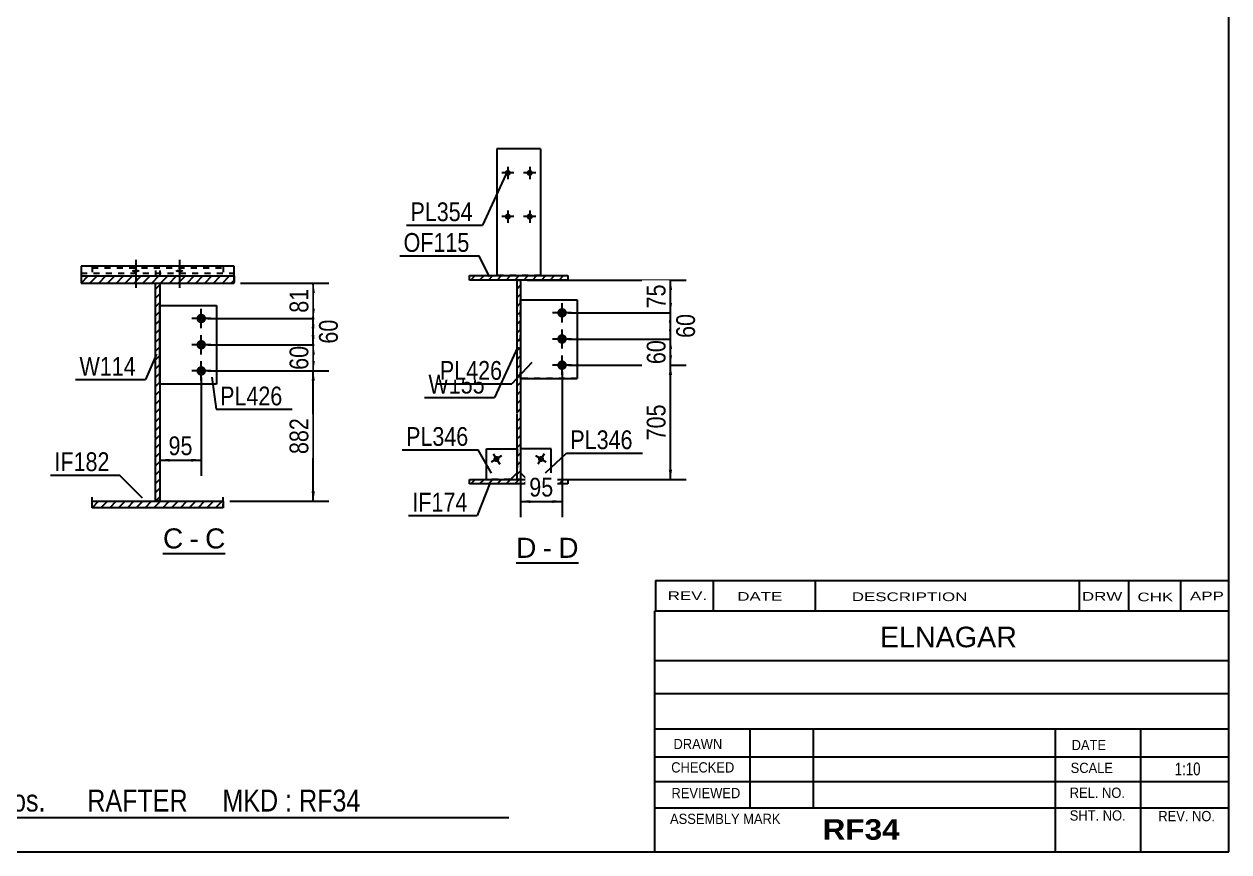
# Model space of a CAD drawing. Header units: millimetres. Extents: x -46 to 357, y -191 to 86.
# Drawn here: x 172.7 to 356.5, y -191.1 to -64.8 of the extents above; entities that cross this region are included whole.
import ezdxf

# ---------------------------------------------------------------- set-up
doc = ezdxf.new("R2010")
doc.units = ezdxf.units.MM
doc.linetypes.add('DXK_LINE_DOT1', pattern=[1.8814, 0.9407, -0.9407])
doc.styles.add('Arial', font='ARIAL.TTF', dxfattribs={"height": 0.2})
doc.styles.add('Arial Bold', font='ARIALBD.TTF', dxfattribs={"height": 0.2})
doc.styles.add('Arial Narrow', font='ARIALN.TTF', dxfattribs={"height": 0.2})

# ---------------------------------------------------------------- blocks, each defined once
blk = doc.blocks.new('Unknown-623514957-1211')
at = {"color": 5, "linetype": 'Continuous'}
for p, q in [((356.55, -191.11), (356.55, 85.89)), ((-43.45, -191.11), (356.55, -191.11))]:
    blk.add_line(p, q, dxfattribs=at)
blk = doc.blocks.new('Unknown-623514957-12 - 6670')
at = {"color": 7, "linetype": 'Continuous'}
blk.add_line((193.88, -145.57), (203.39, -145.57), dxfattribs=at)
at = {"color": 0, "linetype": 'Continuous'}
for points in [[(196.96, -144.82), (196.96, -141.62), (193.88, -141.62), (193.88, -144.82)], [(199.35, -144.82), (199.35, -141.62), (197.92, -141.62), (197.92, -144.82)], [(203.39, -144.82), (203.39, -141.62), (200.31, -141.62), (200.31, -144.82)]]:
    blk.add_wipeout(points, dxfattribs=at)
at = {"color": 96, "linetype": 'Continuous', "style": 'Arial'}
for s, p in [('C', (193.88, -144.82)), ('C', (200.31, -144.82)), ('-', (197.92, -144.82))]:
    blk.add_text(s, height=3.06, dxfattribs=at).set_placement(p)
blk = doc.blocks.new('Unknown-623514957-13 - 7773')
at = {"color": 7, "linetype": 'Continuous'}
blk.add_line((247.78, -147), (257.29, -147), dxfattribs=at)
at = {"color": 0, "linetype": 'Continuous'}
for points in [[(250.87, -146.25), (250.87, -143.05), (247.78, -143.05), (247.78, -146.25)], [(253.25, -146.25), (253.25, -143.05), (251.83, -143.05), (251.83, -146.25)], [(257.29, -146.25), (257.29, -143.05), (254.21, -143.05), (254.21, -146.25)]]:
    blk.add_wipeout(points, dxfattribs=at)
at = {"color": 96, "linetype": 'Continuous', "style": 'Arial'}
for s, p in [('D', (247.78, -146.25)), ('D', (254.21, -146.25)), ('-', (251.83, -146.25))]:
    blk.add_text(s, height=3.06, dxfattribs=at).set_placement(p)
blk = doc.blocks.new('Part-623514957-6686 - 6670')
at = {"linetype": 'Continuous'}
h = blk.add_hatch(dxfattribs=at)
h.set_pattern_fill('', scale=0.3, style=0, pattern_type=0)
h.set_pattern_definition([(45, (181.3908, -104.33245), (-0.67352, 0.67352), [])])
h.paths.add_polyline_path([(181.39, -103.25), (181.39, -104.33), (204.72, -104.33), (204.72, -103.25)])
at = {"color": 2, "linetype": 'Continuous'}
for p, q in [((181.39, -101.75), (181.39, -103.25)), ((204.72, -101.75), (181.39, -101.75)), ((204.72, -103.25), (204.72, -101.75)), ((181.39, -103.25), (181.39, -104.33)), ((181.39, -103.25), (204.72, -103.25)), ((181.39, -104.33), (204.72, -104.33)), ((204.72, -104.33), (204.72, -103.25))]:
    blk.add_line(p, q, dxfattribs=at)
at = {"color": 7, "linetype": 'DXK_LINE_DOT1'}
for p, q in [((181.39, -102.81), (204.72, -102.81)), ((181.39, -103.25), (181.39, -104.33)), ((204.72, -103.25), (204.72, -104.33))]:
    blk.add_line(p, q, dxfattribs=at)
blk = doc.blocks.new('Part-623514957-6680 - 6670')
at = {"linetype": 'Continuous'}
h = blk.add_hatch(dxfattribs=at)
h.set_pattern_fill('', scale=0.3, style=0, pattern_type=0)
h.set_pattern_definition([(45, (192.7241, -137.6143), (-0.67352, 0.67352), [])])
h.paths.add_polyline_path([(192.72, -104.33), (192.72, -137.61), (193.39, -137.62), (193.39, -104.33)])
at = {"color": 7, "linetype": 'DXK_LINE_DOT1'}
for p, q in [((192.72, -102.43), (192.72, -104.33)), ((193.39, -102.43), (193.39, -104.33)), ((192.72, -137.61), (192.72, -137)), ((193.39, -137.62), (193.39, -137.01))]:
    blk.add_line(p, q, dxfattribs=at)
at = {"color": 2, "linetype": 'Continuous'}
for p, q in [((192.72, -128.05), (192.72, -104.33)), ((192.72, -104.33), (193.39, -104.33)), ((193.39, -104.33), (193.39, -128.05)), ((192.72, -137.61), (192.72, -128.15)), ((193.39, -128.15), (193.39, -137.62)), ((193.39, -137.62), (192.72, -137.61))]:
    blk.add_line(p, q, dxfattribs=at)
blk = doc.blocks.new('Bolt-623514957-6754 - 6670')
at = {"linetype": 'Continuous'}
for points in [[(189.72, -102.7), (189.6, -102.7), (189.48, -102.68), (189.37, -102.66), (189.28, -102.63), (189.2, -102.59), (189.15, -102.55), (189.13, -102.51), (189.13, -102.46), (189.15, -102.42), (189.2, -102.38), (189.28, -102.34), (189.37, -102.31), (189.48, -102.29), (189.6, -102.27), (189.72, -102.27), (189.85, -102.27), (189.97, -102.29), (190.08, -102.31), (190.17, -102.34), (190.24, -102.38), (190.29, -102.42), (190.32, -102.46), (190.32, -102.51), (190.29, -102.55), (190.24, -102.59), (190.17, -102.63), (190.08, -102.66), (189.97, -102.68), (189.85, -102.7)], [(196.39, -102.7), (196.27, -102.7), (196.15, -102.68), (196.04, -102.66), (195.94, -102.63), (195.87, -102.59), (195.82, -102.55), (195.79, -102.51), (195.79, -102.46), (195.82, -102.42), (195.87, -102.38), (195.94, -102.34), (196.04, -102.31), (196.15, -102.29), (196.27, -102.27), (196.39, -102.27), (196.52, -102.27), (196.63, -102.29), (196.74, -102.31), (196.84, -102.34), (196.91, -102.38), (196.96, -102.42), (196.99, -102.46), (196.99, -102.51), (196.96, -102.55), (196.91, -102.59), (196.84, -102.63), (196.74, -102.66), (196.63, -102.68), (196.52, -102.7)]]:
    blk.add_hatch(color=3, dxfattribs=at).paths.add_polyline_path(points)
at = {"color": 3, "linetype": 'Continuous'}
for p, q in [((189.72, -100.77), (189.72, -105.05)), ((196.39, -100.77), (196.39, -105.05))]:
    blk.add_line(p, q, dxfattribs=at)
blk = doc.blocks.new('Part-623514957-6706 - 6670')
at = {"color": 2, "linetype": 'Continuous'}
for p, q in [((183.06, -101.62), (183.06, -101.75)), ((203.06, -101.62), (203.06, -101.75))]:
    blk.add_line(p, q, dxfattribs=at)
at = {"color": 7, "linetype": 'DXK_LINE_DOT1'}
for p, q in [((183.06, -101.75), (183.06, -102.81)), ((183.06, -102.01), (203.06, -102.01)), ((203.06, -101.75), (203.06, -102.81))]:
    blk.add_line(p, q, dxfattribs=at)
blk = doc.blocks.new('Part-623514957-6739 - 6670')
at = {"linetype": 'Continuous'}
h = blk.add_hatch(dxfattribs=at)
h.set_pattern_fill('', scale=0.3, style=0, pattern_type=0)
h.set_pattern_definition([(45, (183.0574, -138.6236), (-0.67352, 0.67352), [])])
h.paths.add_polyline_path([(183.06, -137.62), (183.06, -138.62), (203.06, -138.62), (203.06, -137.62)])
at = {"color": 2, "linetype": 'Continuous'}
for p, q in [((183.06, -137.62), (183.06, -137.01)), ((183.06, -138.62), (183.06, -137.62)), ((183.06, -137.62), (203.06, -137.62)), ((203.06, -137.62), (203.06, -137.01)), ((203.06, -137.62), (203.06, -138.62)), ((203.06, -138.62), (183.06, -138.62))]:
    blk.add_line(p, q, dxfattribs=at)
at = {"color": 7, "linetype": 'DXK_LINE_DOT1'}
for p, q in [((183.06, -138.62), (183.06, -138.01)), ((203.06, -138.62), (203.06, -138.01))]:
    blk.add_line(p, q, dxfattribs=at)
blk = doc.blocks.new('Bolt-623514957-6797 - 6670')
at = {"linetype": 'Continuous'}
for points in [[(199.72, -110.47, -1), (199.72, -109.01, -1)], [(199.72, -114.47, -1), (199.72, -113.01, -1)], [(199.72, -118.47, -1), (199.72, -117.01, -1)]]:
    blk.add_hatch(color=3, dxfattribs=at).paths.add_polyline_path(points)
at = {"color": 3, "linetype": 'Continuous'}
for p, q in [((199.72, -111.21), (199.72, -108.27)), ((201.19, -109.74), (198.26, -109.74)), ((201.19, -113.74), (198.26, -113.74)), ((199.72, -115.21), (199.72, -112.27)), ((199.72, -119.21), (199.72, -116.27)), ((201.19, -117.74), (198.26, -117.74))]:
    blk.add_line(p, q, dxfattribs=at)
blk = doc.blocks.new('Part-623514957-6741 - 6670')
at = {"color": 2, "linetype": 'Continuous'}
for p, q in [((193.39, -119.74), (193.39, -107.74)), ((193.39, -107.74), (202.06, -107.74)), ((202.06, -107.74), (202.06, -119.74)), ((202.06, -119.74), (193.39, -119.74))]:
    blk.add_line(p, q, dxfattribs=at)
blk = doc.blocks.new('Part-623514957-7775 - 7773')
at = {"linetype": 'Continuous'}
h = blk.add_hatch(dxfattribs=at)
h.set_pattern_fill('', scale=0.3, style=0, pattern_type=0)
h.set_pattern_definition([(45, (255.6726, -103.8688), (-0.67352, 0.67352), [])])
h.paths.add_polyline_path([(240.67, -103.87), (255.67, -103.87), (255.67, -103.2), (240.67, -103.2)])
at = {"color": 2, "linetype": 'Continuous'}
for p, q in [((240.67, -103.87), (240.67, -103.2)), ((240.67, -103.2), (255.67, -103.2)), ((255.67, -103.87), (240.67, -103.87)), ((255.67, -103.2), (255.67, -103.87))]:
    blk.add_line(p, q, dxfattribs=at)
blk = doc.blocks.new('Part-623514957-7778 - 7773')
at = {"linetype": 'Continuous'}
h = blk.add_hatch(dxfattribs=at)
h.set_pattern_fill('', scale=0.3, style=0, pattern_type=0)
h.set_pattern_definition([(45, (248.43925, -134.3013), (-0.67352, 0.67352), [])])
h.paths.add_polyline_path([(247.91, -134.3), (248.44, -134.3), (248.44, -103.87), (247.91, -103.87)])
at = {"color": 2, "linetype": 'Continuous'}
for p, q in [((247.91, -124.2), (247.91, -103.87)), ((247.91, -103.87), (248.44, -103.87)), ((248.44, -103.87), (248.44, -124.2)), ((247.91, -134.3), (247.91, -124.3)), ((248.44, -124.3), (248.44, -134.3)), ((248.44, -134.3), (247.91, -134.3))]:
    blk.add_line(p, q, dxfattribs=at)
blk = doc.blocks.new('Part-623514957-7811 - 7773')
at = {"linetype": 'Continuous'}
h = blk.add_hatch(dxfattribs=at)
h.set_pattern_fill('', scale=0.3, style=0, pattern_type=0)
h.set_pattern_definition([(45, (255.6726, -134.968), (-0.67352, 0.67352), [])])
h.paths.add_polyline_path([(240.67, -134.97), (255.67, -134.97), (255.67, -134.3), (240.67, -134.3)])
at = {"color": 2, "linetype": 'Continuous'}
for p, q in [((240.67, -134.97), (240.67, -134.3)), ((240.67, -134.3), (255.67, -134.3)), ((255.67, -134.97), (240.67, -134.97)), ((255.67, -134.3), (255.67, -134.97))]:
    blk.add_line(p, q, dxfattribs=at)
blk = doc.blocks.new('Part-623514957-7845 - 7773')
at = {"color": 2, "linetype": 'Continuous'}
for p, q in [((248.44, -106.87), (257.11, -106.87)), ((257.11, -106.87), (257.11, -118.87)), ((248.44, -118.87), (257.11, -118.87))]:
    blk.add_line(p, q, dxfattribs=at)
at = {"color": 7, "linetype": 'DXK_LINE_DOT1'}
for p, q in [((248.44, -118.87), (248.44, -106.87)), ((248.44, -106.87), (257.11, -106.87)), ((257.11, -118.87), (248.44, -118.87))]:
    blk.add_line(p, q, dxfattribs=at)
blk = doc.blocks.new('Part-623514957-7821 - 7773')
at = {"color": 2, "linetype": 'Continuous'}
for p, q in [((251.51, -83.87), (244.84, -83.87)), ((244.84, -83.87), (244.84, -103.2)), ((251.51, -83.87), (251.51, -103.2))]:
    blk.add_line(p, q, dxfattribs=at)
at = {"color": 7, "linetype": 'DXK_LINE_DOT1'}
blk.add_line((251.51, -103.2), (244.84, -103.2), dxfattribs=at)
blk = doc.blocks.new('Part-623514957-7822 - 7773')
at = {"color": 2, "linetype": 'Continuous'}
for p, q in [((243.24, -134.3), (243.24, -129.63)), ((243.24, -129.63), (247.91, -129.63)), ((247.91, -133.3), (246.91, -134.3))]:
    blk.add_line(p, q, dxfattribs=at)
at = {"color": 7, "linetype": 'DXK_LINE_DOT1'}
for p, q in [((247.91, -129.63), (247.91, -133.3)), ((246.91, -134.3), (243.24, -134.3))]:
    blk.add_line(p, q, dxfattribs=at)
blk = doc.blocks.new('Part-623514957-7825 - 7773')
at = {"color": 2, "linetype": 'Continuous'}
for p, q in [((253.11, -129.63), (248.44, -129.63)), ((253.11, -134.3), (253.11, -129.63)), ((248.44, -133.3), (249.44, -134.3))]:
    blk.add_line(p, q, dxfattribs=at)
at = {"color": 7, "linetype": 'DXK_LINE_DOT1'}
for p, q in [((248.44, -129.63), (248.44, -133.3)), ((253.11, -134.3), (249.44, -134.3))]:
    blk.add_line(p, q, dxfattribs=at)
blk = doc.blocks.new('Bolt-623514957-7879 - 7773')
at = {"linetype": 'Continuous'}
for points in [[(246.97, -87.53, -1), (246.04, -87.53, -1)], [(250.31, -87.53, -1), (249.37, -87.53, -1)], [(246.97, -94.2, -1), (246.04, -94.2, -1)], [(250.31, -94.2, -1), (249.37, -94.2, -1)]]:
    blk.add_hatch(color=3, dxfattribs=at).paths.add_polyline_path(points)
at = {"color": 3, "linetype": 'Continuous'}
for p, q in [((247.44, -87.53), (245.57, -87.53)), ((246.51, -86.6), (246.51, -88.47)), ((250.77, -87.53), (248.91, -87.53)), ((249.84, -86.6), (249.84, -88.47)), ((246.51, -93.27), (246.51, -95.13)), ((249.84, -93.27), (249.84, -95.13)), ((247.44, -94.2), (245.57, -94.2)), ((250.77, -94.2), (248.91, -94.2))]:
    blk.add_line(p, q, dxfattribs=at)
blk = doc.blocks.new('Bolt-623514957-7880 - 7773')
at = {"linetype": 'Continuous'}
blk.add_hatch(color=3, dxfattribs=at).paths.add_polyline_path([(245.17, -130.92, -1), (244.38, -131.42, -1)])
at = {"color": 3, "linetype": 'Continuous'}
for p, q in [((244.28, -130.38), (245.27, -131.96)), ((245.56, -130.67), (243.98, -131.66))]:
    blk.add_line(p, q, dxfattribs=at)
blk = doc.blocks.new('Bolt-623514957-7883 - 7773')
at = {"linetype": 'Continuous'}
blk.add_hatch(color=3, dxfattribs=at).paths.add_polyline_path([(251.97, -131.42, -1), (251.18, -130.92, -1)])
at = {"color": 3, "linetype": 'Continuous'}
for p, q in [((252.07, -130.38), (251.08, -131.96)), ((252.36, -131.66), (250.78, -130.67))]:
    blk.add_line(p, q, dxfattribs=at)
blk = doc.blocks.new('Bolt-623514957-7901 - 7773')
at = {"linetype": 'Continuous'}
for points in [[(254.78, -109.6, -1), (254.78, -108.13, -1)], [(254.78, -113.6, -1), (254.78, -112.13, -1)], [(254.78, -117.6, -1), (254.78, -116.13, -1)]]:
    blk.add_hatch(color=3, dxfattribs=at).paths.add_polyline_path(points)
at = {"color": 3, "linetype": 'Continuous'}
for p, q in [((254.78, -110.33), (254.78, -107.4)), ((256.24, -108.87), (253.31, -108.87)), ((254.78, -114.33), (254.78, -111.4)), ((256.24, -112.87), (253.31, -112.87)), ((254.78, -118.33), (254.78, -115.4)), ((256.24, -116.87), (253.31, -116.87))]:
    blk.add_line(p, q, dxfattribs=at)
blk = doc.blocks.new('StraightDimension-623514957-8316 - 6670')
at = {"linetype": 'Continuous'}
for points in [[(194.89, -131.59), (193.39, -131.34), (194.89, -131.09)], [(198.22, -131.09), (199.72, -131.34), (198.22, -131.59)]]:
    blk.add_hatch(color=7, dxfattribs=at).paths.add_polyline_path(points)
at = {"color": 7, "linetype": 'Continuous'}
for p, q in [((193.39, -118.74), (193.39, -133.74)), ((199.72, -118.74), (199.72, -133.74)), ((193.39, -131.34), (199.72, -131.34))]:
    blk.add_line(p, q, dxfattribs=at)
at = {"color": 0}
blk.add_wipeout([(198.99, -131.19), (198.99, -126.99), (194.13, -126.99), (194.13, -131.19)], dxfattribs=at)
at = {"color": 3, "style": 'Arial Narrow'}
blk.add_text('95', height=2.863, dxfattribs=at).set_placement((194.73, -130.59))
blk = doc.blocks.new('StraightDimension-623514957-13219 - 6670')
at = {"linetype": 'Continuous'}
for points in [[(216.56, -115.24), (216.81, -113.74), (217.06, -115.24)], [(217.06, -116.24), (216.81, -117.74), (216.56, -116.24)]]:
    blk.add_hatch(color=7, dxfattribs=at).paths.add_polyline_path(points)
at = {"color": 7, "linetype": 'Continuous'}
for p, q in [((200.72, -113.74), (219.21, -113.74)), ((216.81, -117.74), (216.81, -113.74)), ((200.72, -117.74), (219.21, -117.74))]:
    blk.add_line(p, q, dxfattribs=at)
at = {"color": 0}
blk.add_wipeout([(216.66, -113.31), (212.46, -113.31), (212.46, -118.17), (216.66, -118.17)], dxfattribs=at)
at = {"color": 3, "style": 'Arial Narrow'}
blk.add_text('60', height=2.863, rotation=90.0002, dxfattribs=at).set_placement((216.06, -117.57))
blk = doc.blocks.new('StraightDimension-623514957-8295 - 6670')
at = {"linetype": 'Continuous'}
for points in [[(216.56, -105.83), (216.81, -104.33), (217.06, -105.83)], [(217.06, -108.24), (216.81, -109.74), (216.56, -108.24)]]:
    blk.add_hatch(color=7, dxfattribs=at).paths.add_polyline_path(points)
at = {"color": 7, "linetype": 'Continuous'}
for p, q in [((205.72, -104.33), (219.21, -104.33)), ((216.81, -109.74), (216.81, -104.33)), ((200.72, -109.74), (219.21, -109.74))]:
    blk.add_line(p, q, dxfattribs=at)
at = {"color": 0}
blk.add_wipeout([(216.66, -104.61), (212.46, -104.61), (212.46, -109.46), (216.66, -109.46)], dxfattribs=at)
at = {"color": 3, "style": 'Arial Narrow'}
blk.add_text('81', height=2.863, rotation=90.0002, dxfattribs=at).set_placement((216.06, -108.86))
blk = doc.blocks.new('StraightDimension-623514957-8298 - 6670')
at = {"linetype": 'Continuous'}
for points in [[(216.56, -119.24), (216.81, -117.74), (217.06, -119.24)], [(217.06, -136.12), (216.81, -137.62), (216.56, -136.12)]]:
    blk.add_hatch(color=7, dxfattribs=at).paths.add_polyline_path(points)
at = {"color": 7, "linetype": 'Continuous'}
for p, q in [((200.72, -117.74), (219.21, -117.74)), ((216.81, -137.62), (216.81, -117.74)), ((204.06, -137.62), (219.21, -137.62))]:
    blk.add_line(p, q, dxfattribs=at)
at = {"color": 0}
blk.add_wipeout([(216.66, -124.34), (212.46, -124.34), (212.46, -131.02), (216.66, -131.02)], dxfattribs=at)
at = {"color": 3, "style": 'Arial Narrow'}
blk.add_text('882', height=2.863, rotation=90.0002, dxfattribs=at).set_placement((216.06, -130.42))
blk = doc.blocks.new('StraightDimension-623514957-13221 - 6670')
at = {"linetype": 'Continuous'}
for points in [[(216.56, -111.24), (216.81, -109.74), (217.06, -111.24)], [(217.06, -112.24), (216.81, -113.74), (216.56, -112.24)]]:
    blk.add_hatch(color=7, dxfattribs=at).paths.add_polyline_path(points)
at = {"color": 7, "linetype": 'Continuous'}
for p, q in [((200.72, -109.74), (219.06, -109.74)), ((216.81, -113.74), (216.81, -109.74)), ((200.72, -113.74), (219.06, -113.74))]:
    blk.add_line(p, q, dxfattribs=at)
at = {"color": 0}
blk.add_wipeout([(221.16, -109.31), (216.96, -109.31), (216.96, -114.17), (221.16, -114.17)], dxfattribs=at)
at = {"color": 3, "style": 'Arial Narrow'}
blk.add_text('60', height=2.863, rotation=90.0002, dxfattribs=at).set_placement((220.56, -113.57))
blk = doc.blocks.new('StraightDimension-623514957-8058 - 7773')
at = {"linetype": 'Continuous'}
for points in [[(271.07, -105.37), (271.32, -103.87), (271.57, -105.37)], [(271.57, -107.37), (271.32, -108.87), (271.07, -107.37)]]:
    blk.add_hatch(color=7, dxfattribs=at).paths.add_polyline_path(points)
at = {"color": 7, "linetype": 'Continuous'}
for p, q in [((249.44, -103.87), (273.72, -103.87)), ((271.32, -108.87), (271.32, -103.87)), ((255.78, -108.87), (273.72, -108.87))]:
    blk.add_line(p, q, dxfattribs=at)
at = {"color": 0}
blk.add_wipeout([(271.17, -103.94), (266.97, -103.94), (266.97, -108.8), (271.17, -108.8)], dxfattribs=at)
at = {"color": 3, "style": 'Arial Narrow'}
blk.add_text('75', height=2.863, rotation=90.0002, dxfattribs=at).set_placement((270.57, -108.2))
blk = doc.blocks.new('StraightDimension-623514957-8061 - 7773')
at = {"linetype": 'Continuous'}
for points in [[(271.07, -118.37), (271.32, -116.87), (271.57, -118.37)], [(271.57, -132.8), (271.32, -134.3), (271.07, -132.8)]]:
    blk.add_hatch(color=7, dxfattribs=at).paths.add_polyline_path(points)
at = {"color": 7, "linetype": 'Continuous'}
for p, q in [((255.78, -116.87), (273.72, -116.87)), ((271.32, -134.3), (271.32, -116.87)), ((249.44, -134.3), (273.72, -134.3))]:
    blk.add_line(p, q, dxfattribs=at)
at = {"color": 0}
blk.add_wipeout([(271.17, -122.24), (266.97, -122.24), (266.97, -128.93), (271.17, -128.93)], dxfattribs=at)
at = {"color": 3, "style": 'Arial Narrow'}
blk.add_text('705', height=2.863, rotation=90.0002, dxfattribs=at).set_placement((270.57, -128.33))
blk = doc.blocks.new('StraightDimension-623514957-8248 - 7773')
at = {"linetype": 'Continuous'}
for points in [[(249.94, -137.9), (248.44, -137.65), (249.94, -137.4)], [(253.28, -137.4), (254.78, -137.65), (253.28, -137.9)]]:
    blk.add_hatch(color=7, dxfattribs=at).paths.add_polyline_path(points)
at = {"color": 7, "linetype": 'Continuous'}
for p, q in [((248.44, -117.87), (248.44, -140.05)), ((254.78, -117.87), (254.78, -140.05)), ((248.44, -137.65), (254.78, -137.65))]:
    blk.add_line(p, q, dxfattribs=at)
at = {"color": 0}
blk.add_wipeout([(254.04, -137.5), (254.04, -133.3), (249.18, -133.3), (249.18, -137.5)], dxfattribs=at)
at = {"color": 3, "style": 'Arial Narrow'}
blk.add_text('95', height=2.863, dxfattribs=at).set_placement((249.78, -136.9))
blk = doc.blocks.new('StraightDimension-623514957-13249 - 7773')
at = {"linetype": 'Continuous'}
for points in [[(271.07, -114.37), (271.32, -112.87), (271.57, -114.37)], [(271.57, -115.37), (271.32, -116.87), (271.07, -115.37)]]:
    blk.add_hatch(color=7, dxfattribs=at).paths.add_polyline_path(points)
at = {"color": 7, "linetype": 'Continuous'}
for p, q in [((255.78, -112.87), (273.72, -112.87)), ((271.32, -116.87), (271.32, -112.87)), ((255.78, -116.87), (273.72, -116.87))]:
    blk.add_line(p, q, dxfattribs=at)
at = {"color": 0}
blk.add_wipeout([(271.17, -112.44), (266.97, -112.44), (266.97, -117.3), (271.17, -117.3)], dxfattribs=at)
at = {"color": 3, "style": 'Arial Narrow'}
blk.add_text('60', height=2.863, rotation=90.0002, dxfattribs=at).set_placement((270.57, -116.7))
blk = doc.blocks.new('StraightDimension-623514957-13251 - 7773')
at = {"linetype": 'Continuous'}
for points in [[(271.07, -110.37), (271.32, -108.87), (271.57, -110.37)], [(271.57, -111.37), (271.32, -112.87), (271.07, -111.37)]]:
    blk.add_hatch(color=7, dxfattribs=at).paths.add_polyline_path(points)
at = {"color": 7, "linetype": 'Continuous'}
for p, q in [((255.78, -108.87), (273.57, -108.87)), ((271.32, -112.87), (271.32, -108.87)), ((255.78, -112.87), (273.57, -112.87))]:
    blk.add_line(p, q, dxfattribs=at)
at = {"color": 0}
blk.add_wipeout([(275.67, -108.44), (271.47, -108.44), (271.47, -113.3), (275.67, -113.3)], dxfattribs=at)
at = {"color": 3, "style": 'Arial Narrow'}
blk.add_text('60', height=2.863, rotation=90.0002, dxfattribs=at).set_placement((275.07, -112.7))
blk = doc.blocks.new('CBS_NAME_BLOG-623514957-14367')
at = {"color": 7, "linetype": 'Continuous'}
for p, q in [((268.96, -191.07), (268.95, -154.36)), ((268.96, -154.36), (356.47, -154.36)), ((268.96, -161.89), (356.48, -161.89)), ((269.03, -166.95), (356.55, -166.95)), ((268.96, -172.32), (356.47, -172.32)), ((283.48, -184.43), (283.48, -172.33)), ((293.16, -184.4), (293.16, -172.33)), ((330.08, -191.07), (330.08, -172.34)), ((343.13, -191.07), (343.13, -172.32)), ((268.96, -176.62), (356.55, -176.6)), ((268.96, -180.37), (356.47, -180.37)), ((268.96, -184.41), (356.47, -184.41)), ((268.96, -191.11), (356.55, -191.11))]:
    blk.add_line(p, q, dxfattribs=at)
at = {"color": 3, "linetype": 'Continuous', "style": 'Arial'}
blk.add_text('ELNAGAR', height=3.133, dxfattribs=at).set_placement((303.28, -159.89))
at = {"color": 3, "linetype": 'Continuous'}
for s, height, style, width, p in [('DRAWN', 1.566, 'Arial', 0.9, (271.79, -175.43)), ('DATE', 1.566, 'Arial', 0.9, (332.55, -175.59)), ('CHECKED', 1.566, 'Arial', 0.9, (271.44, -179)), ('SCALE', 1.566, 'Arial', 0.9, (332.4, -179.07)), ('1:10', 1.957, 'Arial Narrow', 0.9, (348.29, -179.43)), ('REVIEWED', 1.566, 'Arial', 0.9, (271.48, -182.92)), ('REL. NO.', 1.566, 'Arial', 0.9, (332.26, -182.87)), ('ASSEMBLY MARK', 1.5663, 'Arial', 0.9, (271.26, -186.85)), ('SHT. NO.', 1.566, 'Arial', 0.9, (332.26, -186.33)), ('REV. NO.', 1.566, 'Arial', 0.9, (345.78, -186.43)), ('RF34', 3.131, 'Arial Bold', 1.1, (294.54, -189.25))]:
    blk.add_text(s, height=height, dxfattribs=dict(at, style=style, width=width)).set_placement(p)
blk = doc.blocks.new('CBS_CALLOFF-623514957-14366')
at = {"color": 7, "linetype": 'Continuous'}
blk.add_line((130.43, -185.84), (246.66, -185.86), dxfattribs=at)
at = {"color": 3, "linetype": 'Continuous', "style": 'Arial Narrow'}
blk.add_text('QTY= 1 Nos.      RAFTER     MKD : RF34', height=3.3405, dxfattribs=at).set_placement((153.72, -184.95))
blk = doc.blocks.new('CBS_REVISION-623514957-14368')
at = {"color": 7, "linetype": 'Continuous'}
for p, q in [((269.04, -149.73), (356.54, -149.73)), ((269.04, -149.73), (269.04, -154.36)), ((277.84, -149.73), (277.84, -154.36)), ((293.43, -149.73), (293.43, -154.3)), ((333.69, -149.73), (333.69, -154.36)), ((341.23, -149.73), (341.23, -154.36)), ((349.18, -149.73), (349.18, -154.36)), ((269.04, -154.36), (356.54, -154.36))]:
    blk.add_line(p, q, dxfattribs=at)
at = {"color": 7, "style": 'Arial Narrow', "width": 1.7}
for s, height, p in [('REV.', 1.326, (270.9, -152.68)), ('DATE', 1.326, (281.52, -152.8)), ('DESCRIPTION', 1.3257, (299, -152.85)), ('DRW', 1.326, (334.12, -152.79)), ('CHK', 1.326, (342.6, -152.88)), ('APP', 1.326, (350.61, -152.73))]:
    blk.add_text(s, height=height, dxfattribs=at).set_placement(p)
blk = doc.blocks.new('Mark-623514957-6811 - 6670')
at = {"color": 7, "linetype": 'Continuous'}
blk.add_line((192.91, -115.19), (191.23, -119.07), dxfattribs=at)
at = {"color": 0}
blk.add_wipeout([(189.73, -118.47), (189.73, -115.47), (181.14, -115.47), (181.14, -118.47)], dxfattribs=at)
blk.add_wipeout([(189.73, -118.47), (189.73, -115.47), (181.14, -115.47), (181.14, -118.47)], dxfattribs=at)
at = {"color": 7, "linetype": 'Continuous'}
blk.add_line((180.54, -119.07), (191.23, -119.07), dxfattribs=at)
at = {"color": 3, "style": 'Arial Narrow'}
blk.add_text('W114', height=2.863, dxfattribs=at).set_placement((181.14, -118.47))
blk = doc.blocks.new('Mark-623514957-6820 - 6670')
at = {"color": 0}
blk.add_wipeout([(212.1, -122.99), (212.1, -119.99), (202.6, -119.99), (202.6, -122.99)], dxfattribs=at)
blk.add_wipeout([(212.1, -122.99), (212.1, -119.99), (202.6, -119.99), (202.6, -122.99)], dxfattribs=at)
at = {"color": 7, "linetype": 'Continuous'}
for p, q in [((201.32, -118.71), (202, -123.59)), ((202, -123.59), (213.6, -123.59))]:
    blk.add_line(p, q, dxfattribs=at)
at = {"color": 3, "style": 'Arial Narrow'}
blk.add_text('PL426', height=2.863, dxfattribs=at).set_placement((202.6, -122.99))
blk = doc.blocks.new('Mark-623514957-8453 - 6670')
at = {"color": 7, "linetype": 'Continuous'}
blk.add_line((190.76, -137.16), (187.22, -133.62), dxfattribs=at)
at = {"color": 0}
blk.add_wipeout([(185.72, -133.02), (185.72, -130.02), (177.32, -130.02), (177.32, -133.02)], dxfattribs=at)
blk.add_wipeout([(185.72, -133.02), (185.72, -130.02), (177.32, -130.02), (177.32, -133.02)], dxfattribs=at)
at = {"color": 7, "linetype": 'Continuous'}
blk.add_line((176.72, -133.62), (187.22, -133.62), dxfattribs=at)
at = {"color": 3, "style": 'Arial Narrow'}
blk.add_text('IF182', height=2.863, dxfattribs=at).set_placement((177.32, -133.02))
blk = doc.blocks.new('Mark-623514957-7916 - 7773')
at = {"color": 7, "linetype": 'Continuous'}
blk.add_line((243.69, -103.36), (242.15, -100.17), dxfattribs=at)
at = {"color": 0}
blk.add_wipeout([(240.65, -99.57), (240.65, -96.57), (230.6, -96.57), (230.6, -99.57)], dxfattribs=at)
blk.add_wipeout([(240.65, -99.57), (240.65, -96.57), (230.6, -96.57), (230.6, -99.57)], dxfattribs=at)
at = {"color": 7, "linetype": 'Continuous'}
blk.add_line((230, -100.17), (242.15, -100.17), dxfattribs=at)
at = {"color": 3, "style": 'Arial Narrow'}
blk.add_text('OF115', height=2.863, dxfattribs=at).set_placement((230.6, -99.57))
blk = doc.blocks.new('Mark-623514957-7919 - 7773')
at = {"color": 7, "linetype": 'Continuous'}
blk.add_line((248.02, -114.05), (244.48, -121.79), dxfattribs=at)
at = {"color": 0}
blk.add_wipeout([(242.98, -121.19), (242.98, -118.19), (234.4, -118.19), (234.4, -121.19)], dxfattribs=at)
blk.add_wipeout([(242.98, -121.19), (242.98, -118.19), (234.4, -118.19), (234.4, -121.19)], dxfattribs=at)
at = {"color": 7, "linetype": 'Continuous'}
blk.add_line((233.8, -121.79), (244.48, -121.79), dxfattribs=at)
at = {"color": 3, "style": 'Arial Narrow'}
blk.add_text('W155', height=2.863, dxfattribs=at).set_placement((234.4, -121.19))
blk = doc.blocks.new('Mark-623514957-7922 - 7773')
at = {"color": 7, "linetype": 'Continuous'}
blk.add_line((243.82, -134.74), (241.84, -139.79), dxfattribs=at)
at = {"color": 0}
blk.add_wipeout([(240.34, -139.19), (240.34, -136.19), (231.94, -136.19), (231.94, -139.19)], dxfattribs=at)
blk.add_wipeout([(240.34, -139.19), (240.34, -136.19), (231.94, -136.19), (231.94, -139.19)], dxfattribs=at)
at = {"color": 7, "linetype": 'Continuous'}
blk.add_line((231.34, -139.79), (241.84, -139.79), dxfattribs=at)
at = {"color": 3, "style": 'Arial Narrow'}
blk.add_text('IF174', height=2.863, dxfattribs=at).set_placement((231.94, -139.19))
blk = doc.blocks.new('Mark-623514957-7925 - 7773')
at = {"color": 7, "linetype": 'Continuous'}
blk.add_line((246.19, -87.76), (242.66, -95.49), dxfattribs=at)
at = {"color": 0}
blk.add_wipeout([(241.16, -94.89), (241.16, -91.89), (231.65, -91.89), (231.65, -94.89)], dxfattribs=at)
blk.add_wipeout([(241.16, -94.89), (241.16, -91.89), (231.65, -91.89), (231.65, -94.89)], dxfattribs=at)
at = {"color": 7, "linetype": 'Continuous'}
blk.add_line((231.05, -95.49), (242.66, -95.49), dxfattribs=at)
at = {"color": 3, "style": 'Arial Narrow'}
blk.add_text('PL354', height=2.863, dxfattribs=at).set_placement((231.65, -94.89))
blk = doc.blocks.new('Mark-623514957-7928 - 7773')
at = {"color": 7, "linetype": 'Continuous'}
blk.add_line((244.02, -133.35), (241.98, -129.77), dxfattribs=at)
at = {"color": 0}
blk.add_wipeout([(240.48, -129.17), (240.48, -126.17), (230.98, -126.17), (230.98, -129.17)], dxfattribs=at)
blk.add_wipeout([(240.48, -129.17), (240.48, -126.17), (230.98, -126.17), (230.98, -129.17)], dxfattribs=at)
at = {"color": 7, "linetype": 'Continuous'}
blk.add_line((230.38, -129.77), (241.98, -129.77), dxfattribs=at)
at = {"color": 3, "style": 'Arial Narrow'}
blk.add_text('PL346', height=2.863, dxfattribs=at).set_placement((230.98, -129.17))
blk = doc.blocks.new('Mark-623514957-7931 - 7773')
at = {"color": 0}
blk.add_wipeout([(265.56, -129.67), (265.56, -126.67), (256.05, -126.67), (256.05, -129.67)], dxfattribs=at)
blk.add_wipeout([(265.56, -129.67), (265.56, -126.67), (256.05, -126.67), (256.05, -129.67)], dxfattribs=at)
at = {"color": 7, "linetype": 'Continuous'}
for p, q in [((252.25, -133.27), (255.45, -130.27)), ((255.45, -130.27), (267.06, -130.27))]:
    blk.add_line(p, q, dxfattribs=at)
at = {"color": 3, "style": 'Arial Narrow'}
blk.add_text('PL346', height=2.863, dxfattribs=at).set_placement((256.05, -129.67))
blk = doc.blocks.new('Mark-623514957-7934 - 7773')
at = {"color": 7, "linetype": 'Continuous'}
blk.add_line((250.19, -116.45), (247.14, -119.69), dxfattribs=at)
at = {"color": 0}
blk.add_wipeout([(245.64, -119.09), (245.64, -116.09), (236.14, -116.09), (236.14, -119.09)], dxfattribs=at)
blk.add_wipeout([(245.64, -119.09), (245.64, -116.09), (236.14, -116.09), (236.14, -119.09)], dxfattribs=at)
at = {"color": 7, "linetype": 'Continuous'}
blk.add_line((235.54, -119.69), (247.14, -119.69), dxfattribs=at)
at = {"color": 3, "style": 'Arial Narrow'}
blk.add_text('PL426', height=2.863, dxfattribs=at).set_placement((236.14, -119.09))

msp = doc.modelspace()

# ---------------------------------------------------------------- block references
for name in ['Unknown-623514957-1211', 'Part-623514957-7821 - 7773', 'Bolt-623514957-7879 - 7773', 'Bolt-623514957-6754 - 6670', 'Part-623514957-6686 - 6670', 'Part-623514957-6706 - 6670', 'Part-623514957-6680 - 6670', 'Part-623514957-7775 - 7773', 'Part-623514957-7778 - 7773', 'Part-623514957-6741 - 6670', 'Bolt-623514957-6797 - 6670', 'Part-623514957-7845 - 7773', 'Bolt-623514957-7901 - 7773', 'Part-623514957-7822 - 7773', 'Bolt-623514957-7880 - 7773', 'Part-623514957-7825 - 7773', 'Bolt-623514957-7883 - 7773', 'Part-623514957-7811 - 7773', 'Part-623514957-6739 - 6670', 'CBS_REVISION-623514957-14368', 'CBS_NAME_BLOG-623514957-14367', 'CBS_CALLOFF-623514957-14366']:
    msp.add_blockref(name, (0, 0))

# ---------------------------------------------------------------- next in the draw order: block references
for name in ['Mark-623514957-7925 - 7773', 'Mark-623514957-7916 - 7773', 'StraightDimension-623514957-8295 - 6670', 'StraightDimension-623514957-8058 - 7773', 'StraightDimension-623514957-13219 - 6670', 'StraightDimension-623514957-8061 - 7773', 'StraightDimension-623514957-8316 - 6670', 'Mark-623514957-7928 - 7773', 'Mark-623514957-8453 - 6670', 'Mark-623514957-7922 - 7773', 'Unknown-623514957-12 - 6670', 'Unknown-623514957-13 - 7773']:
    msp.add_blockref(name, (0, 0))

# ---------------------------------------------------------------- next in the draw order: block references
for name in ['StraightDimension-623514957-13221 - 6670', 'StraightDimension-623514957-13249 - 7773', 'Mark-623514957-6811 - 6670', 'StraightDimension-623514957-8298 - 6670', 'StraightDimension-623514957-8248 - 7773']:
    msp.add_blockref(name, (0, 0))

# ---------------------------------------------------------------- next in the draw order: block references
for name in ['StraightDimension-623514957-13251 - 7773', 'Mark-623514957-7919 - 7773', 'Mark-623514957-6820 - 6670', 'Mark-623514957-7931 - 7773']:
    msp.add_blockref(name, (0, 0))

# ---------------------------------------------------------------- next in the draw order: block references
msp.add_blockref('Mark-623514957-7934 - 7773', (0, 0))

doc.saveas('drawing.dxf')
